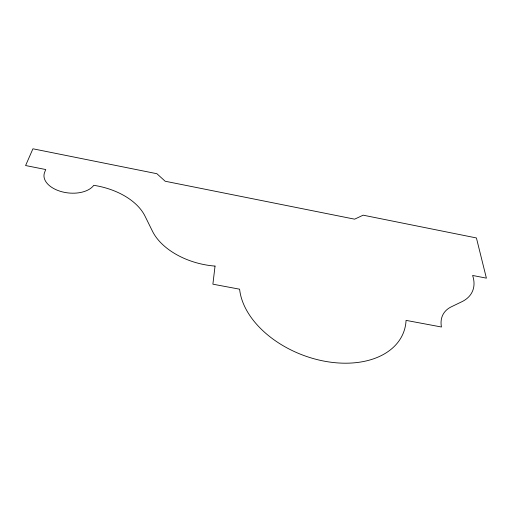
<?xml version="1.0" encoding="UTF-8"?>
<svg xmlns="http://www.w3.org/2000/svg" width="512" height="512" viewBox="0 0 512 512"><rect width="100%" height="100%" fill="white"/><g stroke="black" fill="none" stroke-linecap="round" stroke-linejoin="round"><path stroke-width="0.77" d="M215.034 266.086L212.89 284.186L239.61 289.19A86.541 57.216 20.9 0 0 324.499 361.203A86.541 57.216 20.9 0 0 406.061 320.378L441.459 327.008A43.533 26.541 28.7 0 1 451.405 306.765L461.798 301.76A51.686 30.656 24.3 0 0 472.614 275.456L486.4 278.15L476.416 237.946L363.155 215.174L354.618 219.168L165.178 181.235L156.877 173.709L32.928 148.794L25.6 165.536L45.754 169.542L44.589 172.429A26.003 15.398 6.4 0 0 62.061 191.802A26.003 15.398 6.4 0 0 93.786 185.306A63.475 40.192 6.4 0 1 145.05 216.205L152.48 231.245A60.954 38.298 13.3 0 0 215.034 266.086"/></g></svg>
